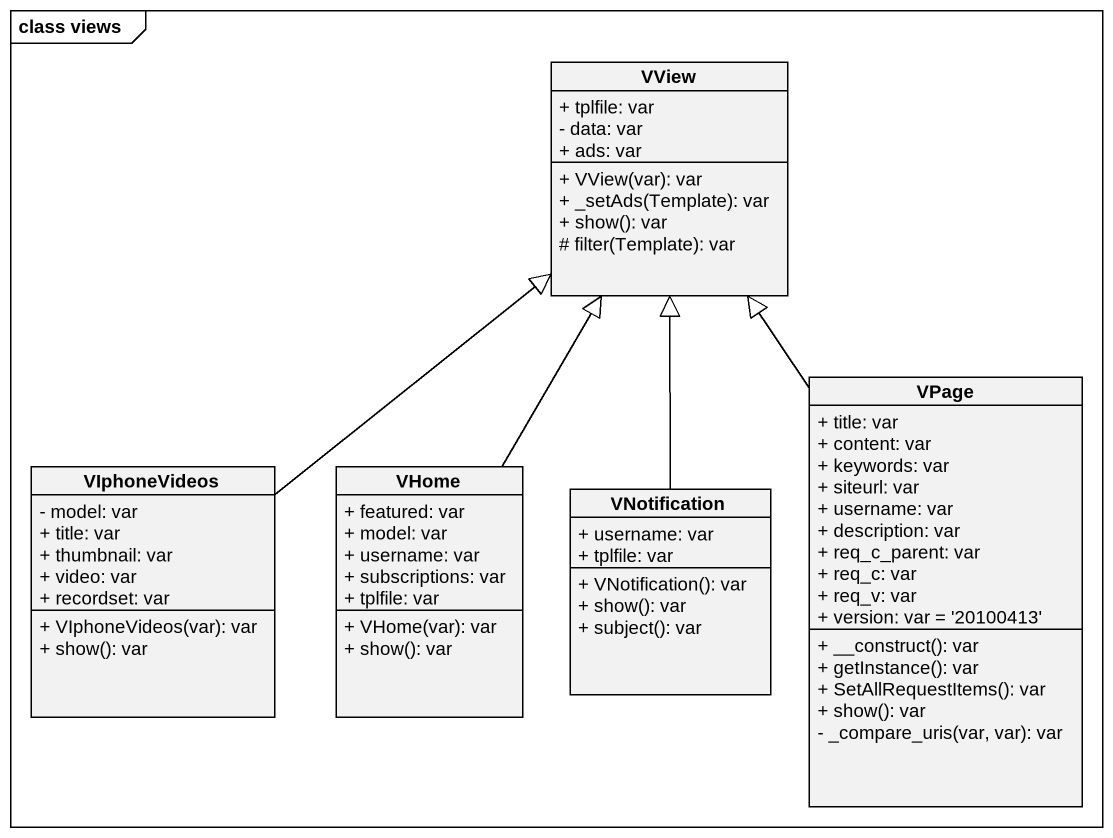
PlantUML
@startuml
mainframe class views
hide circle
hide empty members
skinparam classAttributeIconSize 0
class VView {
  + tplfile: var
  - data: var
  + ads: var
  + VView(var): var
  + _setAds(Template): var
  + show(): var
  # filter(Template): var
}
class VPage {
  + title: var
  + content: var
  + keywords: var
  + siteurl: var
  + username: var
  + description: var
  + req_c_parent: var
  + req_c: var
  + req_v: var
  + version: var = '20100413'
  + __construct(): var
  + getInstance(): var
  + SetAllRequestItems(): var
  + show(): var
  - _compare_uris(var, var): var
}
class VIphoneVideos {
  - model: var
  + title: var
  + thumbnail: var
  + video: var
  + recordset: var
  + VIphoneVideos(var): var
  + show(): var
}
class VHome {
  + featured: var
  + model: var
  + username: var
  + subscriptions: var
  + tplfile: var
  + VHome(var): var
  + show(): var
}
class VNotification {
  + username: var
  + tplfile: var
  + VNotification(): var
  + show(): var
  + subject(): var
}
VPage -up-|> VView
VIphoneVideos -up-|> VView
VHome -up-|> VView
VNotification -up-|> VView
@enduml
